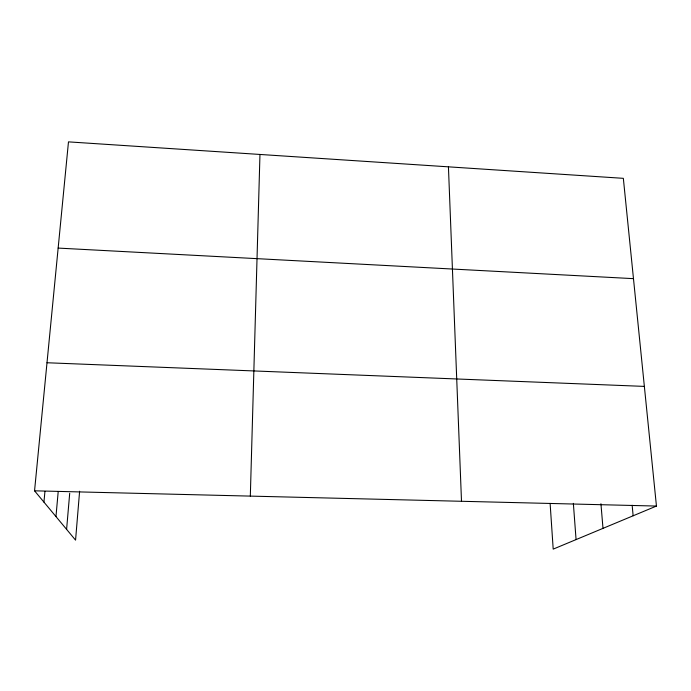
<?xml version="1.0" encoding="UTF-8"?>
<svg xmlns="http://www.w3.org/2000/svg" width="691" height="691" viewBox="0 0 691 691"><rect width="100%" height="100%" fill="white"/><g stroke="black" fill="none" stroke-linecap="round" stroke-linejoin="round"><path stroke-width="1.04" d="M250.323 496.103L259.963 154.447M79.612 491.241L75.561 540.146L34.55 490.817L68.478 141.871L623.342 178.33L656.45 506.062L553.197 549.129L550.114 503.385M66.595 529.366L69.705 493.244M55.962 516.574L58.217 491.448M43.939 502.107L44.941 491.431M34.55 490.817L656.45 506.062M47.005 362.749L644.366 386.399M58.148 248.086L633.483 278.654M632.153 505.251L633.137 515.788M600.937 503.739L602.993 528.356M573.357 503.35L576.069 539.593M448.433 166.833L461.502 501.286"/></g></svg>
